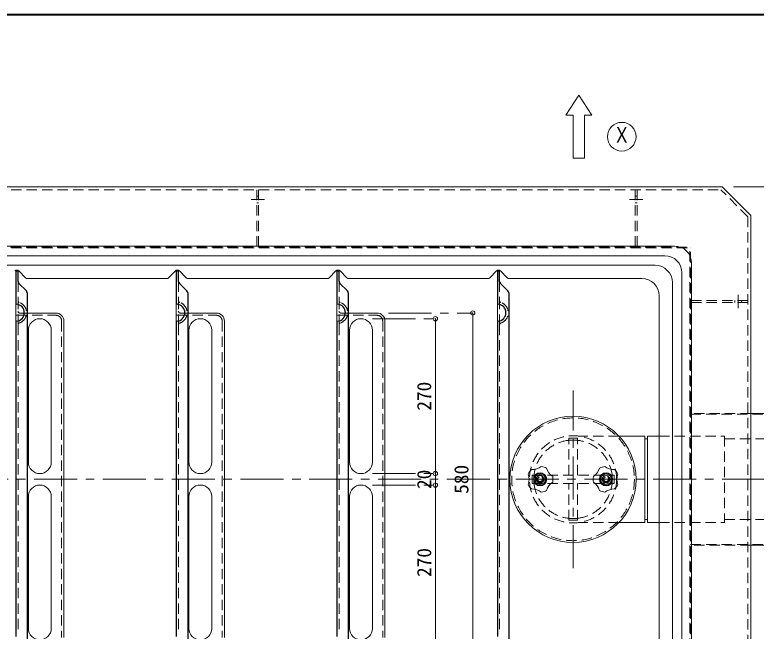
# Model space of a CAD drawing. Units: millimetres at full size, sheet at 1:15. Extents: x -3151 to 2924, y -2106 to 2109.
# Drawn here: x -2107 to -814, y 1034 to 2109 of the extents above; entities that cross this region are included whole.
import ezdxf
from ezdxf.enums import TextEntityAlignment as Align

# ---------------------------------------------------------------- set-up
doc = ezdxf.new("R2010")
doc.units = ezdxf.units.MM
doc.header["$LTSCALE"] = 15
doc.header["$PDMODE"] = 32
doc.header["$PDSIZE"] = 7.5
doc.linetypes.add('CHAIN1', pattern=[8, 5, -1, 1, -1])
doc.linetypes.add('DASHED1', pattern=[1.8, 1.2, -0.6])
doc.layers.add('0-0____1', color=7, linetype='Continuous', lineweight=9)
doc.styles.add('ＭＳ ゴシック', font='')
doc.styles.get('ＭＳ ゴシック').set_extended_font_data('MS Gothic')

msp = doc.modelspace()

# ---------------------------------------------------------------- linework, layer by layer
at = {"layer": '0-0____1', "color": 1, "lineweight": 40}
msp.add_line((2924.1, 2109.17), (-3150.9, 2109.17), dxfattribs=at)
at = {"layer": '0-0____1', "color": 4}
for p, q in [((-1123.4, 1969.17), (-1145.9, 1934.17)), ((-1123.4, 1969.17), (-1100.9, 1934.17)), ((-1133.4, 1934.17), (-1145.9, 1934.17)), ((-1100.9, 1934.17), (-1113.4, 1934.17)), ((-1113.4, 1859.17), (-1113.4, 1934.17)), ((-2410.19, 1705.96), (-956.61, 1705.96)), ((-973.4, 1689.17), (-2393.4, 1689.17)), ((-2376.61, 1672.39), (-990.19, 1672.39)), ((-926.61, 1675.96), (-926.61, 922.39)), ((-943.4, 939.17), (-943.4, 1659.17)), ((-960.19, 1642.39), (-960.19, 955.96)), ((-2105.4, 1606.11), (-2105.4, 1573.24)), ((-1825.4, 1606.11), (-1825.4, 1573.24)), ((-1545.4, 1606.11), (-1545.4, 1573.24)), ((-1265.4, 1606.11), (-1265.4, 1573.24)), ((-2035.4, 1589.17), (-2085.4, 1589.17)), ((-1755.4, 1589.17), (-1805.4, 1589.17)), ((-1475.4, 1589.17), (-1525.4, 1589.17)), ((-1373.4, 1579.17), (-1373.4, 1309.17)), ((-1308.4, 1009.17), (-1308.4, 1589.17)), ((-2021.4, 1575.17), (-2021.4, 1023.17)), ((-1741.4, 1575.17), (-1741.4, 1023.17)), ((-1461.4, 1575.17), (-1461.4, 1023.17)), ((-2083.4, 1329.17), (-2083.4, 1559.17)), ((-2043.4, 1329.17), (-2043.4, 1559.17)), ((-1803.4, 1329.17), (-1803.4, 1559.17)), ((-1763.4, 1329.17), (-1763.4, 1559.17)), ((-1523.4, 1329.17), (-1523.4, 1559.17)), ((-1483.4, 1329.17), (-1483.4, 1559.17)), ((-1008.4, 1374.67), (-1053.4, 1374.67)), ((-1008.4, 1374.67), (-1008.4, 1223.67)), ((-1003.4, 1223.67), (-1003.4, 1374.67)), ((-983.4, 1374.67), (-1003.4, 1374.67)), ((-1003.4, 1369.52), (-1008.4, 1369.52)), ((-1373.4, 1309.17), (-1373.4, 1289.17)), ((-1373.4, 1289.17), (-1373.4, 1019.17)), ((-2083.4, 1269.17), (-2083.4, 1039.17)), ((-2043.4, 1269.17), (-2043.4, 1039.17)), ((-1803.4, 1269.17), (-1803.4, 1039.17)), ((-1763.4, 1269.17), (-1763.4, 1039.17)), ((-1523.4, 1269.17), (-1523.4, 1039.17)), ((-1483.4, 1269.17), (-1483.4, 1039.17)), ((-1003.4, 1228.82), (-1008.4, 1228.82)), ((-1008.4, 1223.67), (-1053.4, 1223.67)), ((-983.4, 1223.67), (-1003.4, 1223.67))]:
    msp.add_line(p, q, dxfattribs=at)
at = {"layer": '0-0____1', "lineweight": 18}
for p, q in [((-873.4, 1809.17), (-2493.4, 1809.17)), ((-2088.09, 1650.68), (-2099.83, 1662.67)), ((-1838.72, 1650.68), (-1826.98, 1662.67)), ((-1808.09, 1650.68), (-1819.83, 1662.67)), ((-1558.72, 1650.68), (-1546.98, 1662.67)), ((-1528.09, 1650.68), (-1539.83, 1662.67)), ((-1278.72, 1650.68), (-1266.98, 1662.67)), ((-1248.09, 1650.68), (-1259.83, 1662.67)), ((-1842.29, 1649.17), (-2084.51, 1649.17)), ((-1562.29, 1649.17), (-1804.51, 1649.17)), ((-1282.29, 1649.17), (-1524.51, 1649.17)), ((-1013.4, 1649.17), (-1244.51, 1649.17)), ((-983.4, 979.17), (-983.4, 1619.17)), ((-823.4, 1414.17), (-328.4, 1414.17)), ((-823.4, 1184.17), (-328.4, 1184.17))]:
    msp.add_line(p, q, dxfattribs=at)
at = {"layer": '0-0____1', "color": 4, "linetype": 'DASHED1'}
for p, q in [((-2491.33, 1804.17), (-875.47, 1804.17)), ((-1685, 1804.17), (-1685, 1704.17)), ((-1681.8, 1804.17), (-1681.8, 1704.17)), ((-1025, 1804.17), (-1025, 1704.17)), ((-1021.8, 1804.17), (-1021.8, 1704.17)), ((-828.4, 1757.1), (-875.47, 1804.17)), ((-1681.8, 1793.17), (-1685, 1793.17)), ((-1021.8, 1793.17), (-1025, 1793.17)), ((-1681.8, 1781.17), (-1685, 1781.17)), ((-1021.8, 1781.17), (-1025, 1781.17)), ((-2438.4, 1704.17), (-928.4, 1704.17)), ((-2436.8, 1702.57), (-930, 1702.57)), ((-930, 895.77), (-930, 1702.57)), ((-928.4, 894.17), (-928.4, 1704.17)), ((-2101.4, 1568.82), (-2101.4, 1610.53)), ((-1821.4, 1568.82), (-1821.4, 1610.53)), ((-1541.4, 1568.82), (-1541.4, 1610.53)), ((-1261.4, 1568.82), (-1261.4, 1610.53)), ((-828.4, 1610.77), (-928.4, 1610.77)), ((-828.4, 1607.57), (-928.4, 1607.57)), ((-851.4, 1607.57), (-851.4, 1610.77)), ((-839.4, 1607.57), (-839.4, 1610.77)), ((-2103.9, 1585.17), (-2035.4, 1585.17)), ((-2098.4, 1589.17), (-2085.4, 1589.17)), ((-1823.9, 1585.17), (-1755.4, 1585.17)), ((-1818.4, 1589.17), (-1805.4, 1589.17)), ((-1543.9, 1585.17), (-1475.4, 1585.17)), ((-1538.4, 1589.17), (-1525.4, 1589.17)), ((-2025.4, 1575.17), (-2025.4, 1023.17)), ((-1745.4, 1575.17), (-1745.4, 1023.17)), ((-1465.4, 1575.17), (-1465.4, 1023.17)), ((-928.4, 1444.17), (-926.8, 1444.17)), ((-926.8, 1444.17), (-926.8, 1154.17)), ((-823.4, 1414.17), (-928.4, 1414.17)), ((-928.4, 1412.57), (-330, 1412.57)), ((-1140.9, 1306.67), (-1140.9, 1370.67)), ((-1125.9, 1370.67), (-1140.9, 1370.67)), ((-1125.9, 1306.67), (-1125.9, 1370.67)), ((-1053.4, 1374.67), (-1124.7, 1374.67)), ((-930, 1379.67), (-928.4, 1379.67)), ((-1125.9, 1367.67), (-1140.9, 1367.67)), ((-869.4, 1369.52), (-288.4, 1369.52)), ((-1204.9, 1306.67), (-1061.9, 1306.67)), ((-1204.9, 1291.67), (-1204.9, 1306.67)), ((-1201.9, 1291.67), (-1201.9, 1306.67)), ((-1190.9, 1308.7), (-1199.15, 1303.94)), ((-1182.65, 1303.94), (-1190.9, 1308.7)), ((-1084.15, 1303.94), (-1075.9, 1308.7)), ((-1075.9, 1308.7), (-1067.65, 1303.94)), ((-1064.9, 1291.67), (-1064.9, 1306.67)), ((-1061.9, 1291.67), (-1061.9, 1306.67)), ((-1199.15, 1303.94), (-1199.15, 1294.41)), ((-1067.65, 1303.94), (-1067.65, 1294.41)), ((-1204.9, 1291.67), (-1061.9, 1291.67)), ((-1140.9, 1227.67), (-1140.9, 1291.67)), ((-1125.9, 1227.67), (-1125.9, 1291.67)), ((-1125.9, 1230.67), (-1140.9, 1230.67)), ((-869.4, 1228.82), (-288.4, 1228.82)), ((-1125.9, 1227.67), (-1140.9, 1227.67)), ((-1053.4, 1223.67), (-1124.7, 1223.67)), ((-983.4, 1223.67), (-868.4, 1223.67)), ((-930, 1218.67), (-928.4, 1218.67)), ((-928.4, 1185.77), (-330, 1185.77)), ((-823.4, 1184.17), (-928.4, 1184.17)), ((-928.4, 1154.17), (-926.8, 1154.17))]:
    msp.add_line(p, q, dxfattribs=at)
at = {"layer": '0-0____1', "color": 4, "linetype": 'CHAIN1'}
for p, q in [((-853.4, 1809.17), (176.6, 1809.17)), ((-1695, 1787.17), (-1671.8, 1787.17)), ((-1035, 1787.17), (-1011.8, 1787.17)), ((-845.4, 1620.77), (-845.4, 1597.57)), ((-1483.4, 1579.17), (-1373.4, 1579.17)), ((-1455.4, 1589.17), (-1308.4, 1589.17)), ((-1133.4, 1144.17), (-1133.4, 1454.17)), ((-1483.4, 1309.17), (-1373.4, 1309.17)), ((-2793.4, 1299.17), (6.6, 1299.17)), ((-1483.4, 1289.17), (-1373.4, 1289.17))]:
    msp.add_line(p, q, dxfattribs=at)
at = {"layer": '0-0____1', "color": 5, "lineweight": 25}
for p, q in [((-2101.4, 1662.17), (-2105.4, 1662.17)), ((-2105.4, 1662.17), (-2105.4, 1606.11)), ((-2101.4, 1644.25), (-2101.4, 1662.17)), ((-1825.4, 1662.17), (-1825.4, 1606.11)), ((-1545.4, 1662.17), (-1545.4, 1606.11)), ((-1261.4, 1662.17), (-1265.4, 1662.17)), ((-1265.4, 1662.17), (-1265.4, 1606.11)), ((-1261.4, 1644.25), (-1261.4, 1662.17)), ((-2099.94, 1640.71), (-2086.87, 1627.64)), ((-1819.94, 1640.71), (-1806.87, 1627.64)), ((-1539.94, 1640.71), (-1526.87, 1627.64)), ((-1259.94, 1640.71), (-1246.87, 1627.64)), ((-2085.4, 1624.1), (-2085.4, 974.25)), ((-1805.4, 1624.1), (-1805.4, 974.25)), ((-1525.4, 1624.1), (-1525.4, 974.25)), ((-1245.4, 1624.1), (-1245.4, 974.25)), ((-2105.4, 1573.24), (-2105.4, 1025.11)), ((-1825.4, 1573.24), (-1825.4, 1025.11)), ((-1545.4, 1573.24), (-1545.4, 1025.11)), ((-1265.4, 1573.24), (-1265.4, 1025.11))]:
    msp.add_line(p, q, dxfattribs=at)
at = {"layer": '0-0____1', "linetype": 'DASHED1', "lineweight": 18}
for p, q in [((-2101.4, 1644.25), (-2101.4, 1610.53)), ((-1821.4, 1644.25), (-1821.4, 1610.53)), ((-1541.4, 1644.25), (-1541.4, 1610.53)), ((-1261.4, 1644.25), (-1261.4, 1610.53)), ((-2101.4, 1568.82), (-2101.4, 1029.53)), ((-1821.4, 1568.82), (-1821.4, 1029.53)), ((-1541.4, 1568.82), (-1541.4, 1029.53)), ((-1261.4, 1568.82), (-1261.4, 1029.53))]:
    msp.add_line(p, q, dxfattribs=at)
at = {"layer": '0-0____1', "color": 4}
msp.add_lwpolyline([(-1113.4, 1859.17), (-1133.4, 1859.17), (-1133.4, 1934.17)], dxfattribs=at)
at = {"layer": '0-0____1', "lineweight": 18}
msp.add_lwpolyline([(-2543.4, 839.17), (-2493.4, 789.17), (-873.4, 789.17), (-823.4, 839.17), (-823.4, 1759.17), (-873.4, 1809.17)], dxfattribs=at)
at = {"layer": '0-0____1', "color": 4, "linetype": 'DASHED1'}
for points in [[(-828.4, 1757.1), (-828.4, 841.25), (-875.47, 794.17)], [(-983.4, 1374.67), (-869.4, 1374.67), (-869.4, 1223.67)], [(-1182.65, 1303.94), (-1182.65, 1294.41), (-1190.9, 1289.65), (-1199.15, 1294.41)], [(-1084.15, 1303.94), (-1084.15, 1294.41), (-1075.9, 1289.65), (-1067.65, 1294.41)]]:
    msp.add_lwpolyline(points, dxfattribs=at)
at = {"layer": '0-0____1', "color": 5, "lineweight": 25}
for points in [[(-1821.4, 1644.25), (-1821.4, 1662.17), (-1825.4, 1662.17)], [(-1541.4, 1644.25), (-1541.4, 1662.17), (-1545.4, 1662.17)]]:
    msp.add_lwpolyline(points, dxfattribs=at)
at = {"layer": '0-0____1', "lineweight": 18}
for centre, radius in [((-1048.4, 1896.67), 25), ((-1133.4, 1299.17), 110), ((-1190.9, 1299.17), 11.5), ((-1190.9, 1299.17), 10.5), ((-1075.9, 1299.17), 11.5), ((-1075.9, 1299.17), 10.5), ((-1190.9, 1299.17), 6.5), ((-1075.9, 1299.17), 6.5)]:
    msp.add_circle(centre, radius, dxfattribs=at)
at = {"layer": '0-0____1', "color": 4, "linetype": 'DASHED1'}
for centre, radius in [((-1133.4, 1299.17), 107), ((-1133.4, 1299.17), 76), ((-1133.4, 1299.17), 68.5), ((-1190.9, 1299.17), 5), ((-1190.9, 1299.17), 4), ((-1075.9, 1299.17), 5), ((-1075.9, 1299.17), 4)]:
    msp.add_circle(centre, radius, dxfattribs=at)
at = {"layer": '0-0____1', "color": 4}
for centre, radius, start, end in [((-956.61, 1675.96), 30, 0, 90), ((-973.4, 1659.17), 30, 0, 90), ((-990.19, 1642.39), 30, 0, 90), ((-2063.4, 1559.17), 20, 0, 180), ((-2035.4, 1575.17), 14, 0, 90), ((-1783.4, 1559.17), 20, 0, 180), ((-1755.4, 1575.17), 14, 0, 90), ((-1503.4, 1559.17), 20, 0, 180), ((-1475.4, 1575.17), 14, 0, 90), ((-2063.4, 1329.17), 20, 180, 0), ((-1783.4, 1329.17), 20, 180, 0), ((-1503.4, 1329.17), 20, 180, 0), ((-2063.4, 1269.17), 20, 0, 180), ((-1783.4, 1269.17), 20, 0, 180), ((-1503.4, 1269.17), 20, 0, 180), ((-2063.4, 1039.17), 20, 180, 0), ((-1783.4, 1039.17), 20, 180, 0), ((-1503.4, 1039.17), 20, 180, 0)]:
    msp.add_arc(centre, radius, start, end, dxfattribs=at)
at = {"layer": '0-0____1', "lineweight": 18}
for centre, radius, start, end in [((-2103.4, 1659.17), 5, 44.3947, 135.6053), ((-1823.4, 1659.17), 5, 44.3947, 135.6053), ((-1543.4, 1659.17), 5, 44.3947, 135.6053), ((-1263.4, 1659.17), 5, 44.3947, 135.6053), ((-2084.51, 1654.17), 5, 224.3947, 270), ((-1842.29, 1654.17), 5, 270, 315.6053), ((-1804.51, 1654.17), 5, 224.3947, 270), ((-1562.29, 1654.17), 5, 270, 315.6053), ((-1524.51, 1654.17), 5, 224.3947, 270), ((-1282.29, 1654.17), 5, 270, 315.6053), ((-1244.51, 1654.17), 5, 224.3947, 270), ((-1013.4, 1619.17), 30, 0, 90), ((-1205.39, 1343.75), 27.75, 269.07536, 306.92464), ((-1190.9, 1299.17), 22.5, 59.57818, 84.42182), ((-1075.9, 1299.17), 22.5, 95.57818, 120.42182), ((-1061.42, 1343.75), 27.75, 233.07536, 270.92464), ((-1237.78, 1299.17), 27.75, 341.07536, 18.92464), ((-1190.9, 1299.17), 22.5, 131.57818, 156.42182), ((-1152.98, 1326.72), 27.75, 197.07536, 234.92464), ((-1113.82, 1326.72), 27.75, 305.07536, 342.92464), ((-1075.9, 1299.17), 22.5, 23.57818, 48.42182), ((-1029.03, 1299.17), 27.75, 161.07536, 198.92464), ((-1152.98, 1271.62), 27.75, 125.07536, 162.92464), ((-1190.9, 1299.17), 22.5, 347.57818, 12.42182), ((-1075.9, 1299.17), 22.5, 167.57818, 192.42182), ((-1113.82, 1271.62), 27.75, 17.07536, 54.92464), ((-1190.9, 1299.17), 22.5, 203.57818, 228.42182), ((-1205.39, 1254.6), 27.75, 53.07536, 90.92464), ((-1061.42, 1254.6), 27.75, 89.07536, 126.92464), ((-1075.9, 1299.17), 22.5, 311.57818, 336.42182), ((-1190.9, 1299.17), 22.5, 275.57818, 300.42182), ((-1075.9, 1299.17), 22.5, 239.57818, 264.42182)]:
    msp.add_arc(centre, radius, start, end, dxfattribs=at)
at = {"layer": '0-0____1', "color": 5, "lineweight": 25}
for centre, radius, start, end in [((-2096.4, 1644.25), 5, 180, 225), ((-1816.4, 1644.25), 5, 180, 225), ((-1536.4, 1644.25), 5, 180, 225), ((-1256.4, 1644.25), 5, 180, 225), ((-2090.4, 1624.1), 5, 0, 45), ((-1810.4, 1624.1), 5, 0, 45), ((-1530.4, 1624.1), 5, 0, 45), ((-1250.4, 1624.1), 5, 0, 45), ((-2103.9, 1606.11), 1.5, 180, 264.78409), ((-2105.4, 1589.67), 15, 275.21591, 84.78409), ((-1823.9, 1606.11), 1.5, 180, 264.78409), ((-1825.4, 1589.67), 15, 275.21591, 84.78409), ((-1543.9, 1606.11), 1.5, 180, 264.78409), ((-1545.4, 1589.67), 15, 275.21591, 84.78409), ((-1263.9, 1606.11), 1.5, 180, 264.78409), ((-1265.4, 1589.67), 15, 275.21591, 84.78409), ((-2103.9, 1573.24), 1.5, 95.21591, 180), ((-1823.9, 1573.24), 1.5, 95.21591, 180), ((-1543.9, 1573.24), 1.5, 95.21591, 180), ((-1263.9, 1573.24), 1.5, 95.21591, 180)]:
    msp.add_arc(centre, radius, start, end, dxfattribs=at)
at = {"layer": '0-0____1', "linetype": 'DASHED1', "lineweight": 18}
for centre, radius, start, end in [((-2098.4, 1610.53), 3, 180, 251.447), ((-2105.4, 1589.67), 19, 288.553, 71.447), ((-1818.4, 1610.53), 3, 180, 251.447), ((-1825.4, 1589.67), 19, 288.553, 71.447), ((-1538.4, 1610.53), 3, 180, 251.447), ((-1545.4, 1589.67), 19, 288.553, 71.447), ((-1258.4, 1610.53), 3, 180, 251.447), ((-1265.4, 1589.67), 19, 288.553, 71.447), ((-2098.4, 1568.82), 3, 108.553, 180), ((-1818.4, 1568.82), 3, 108.553, 180), ((-1538.4, 1568.82), 3, 108.553, 180), ((-1258.4, 1568.82), 3, 108.553, 180)]:
    msp.add_arc(centre, radius, start, end, dxfattribs=at)
at = {"layer": '0-0____1', "color": 4, "linetype": 'DASHED1'}
for centre, radius, start, end in [((-2098.4, 1592.17), 3, 180, 270), ((-1818.4, 1592.17), 3, 180, 270), ((-1538.4, 1592.17), 3, 180, 270), ((-2103.9, 1586.67), 1.5, 180, 270), ((-2035.4, 1575.17), 10, 0, 90), ((-1823.9, 1586.67), 1.5, 180, 270), ((-1755.4, 1575.17), 10, 0, 90), ((-1543.9, 1586.67), 1.5, 180, 270), ((-1475.4, 1575.17), 10, 0, 90)]:
    msp.add_arc(centre, radius, start, end, dxfattribs=at)
at = {"layer": '0-0____1', "color": 1}
for p in [(-1308.4, 1589.17), (-1373.4, 1579.17), (-1373.4, 1309.17), (-1373.4, 1289.17)]:
    msp.add_point(p, dxfattribs=at)

# ---------------------------------------------------------------- texts
at = {"layer": '0-0____1', "style": 'ＭＳ ゴシック', "width": 0.8}
msp.add_text('Ｘ', height=27.49, dxfattribs=at).set_placement((-1063.4, 1877.92), align=Align.BOTTOM_LEFT)
at = {"layer": '0-0____1', "style": 'ＭＳ ゴシック'}
for s, p in [('270', (-1373.4, 1418.86)), ('580', (-1308.4, 1273.86)), ('20', (-1373.4, 1282.3)), ('270', (-1373.4, 1128.86))]:
    msp.add_text(s, height=24.74, rotation=90, dxfattribs=at).set_placement(p, align=Align.BOTTOM_LEFT)

doc.saveas('drawing.dxf')
